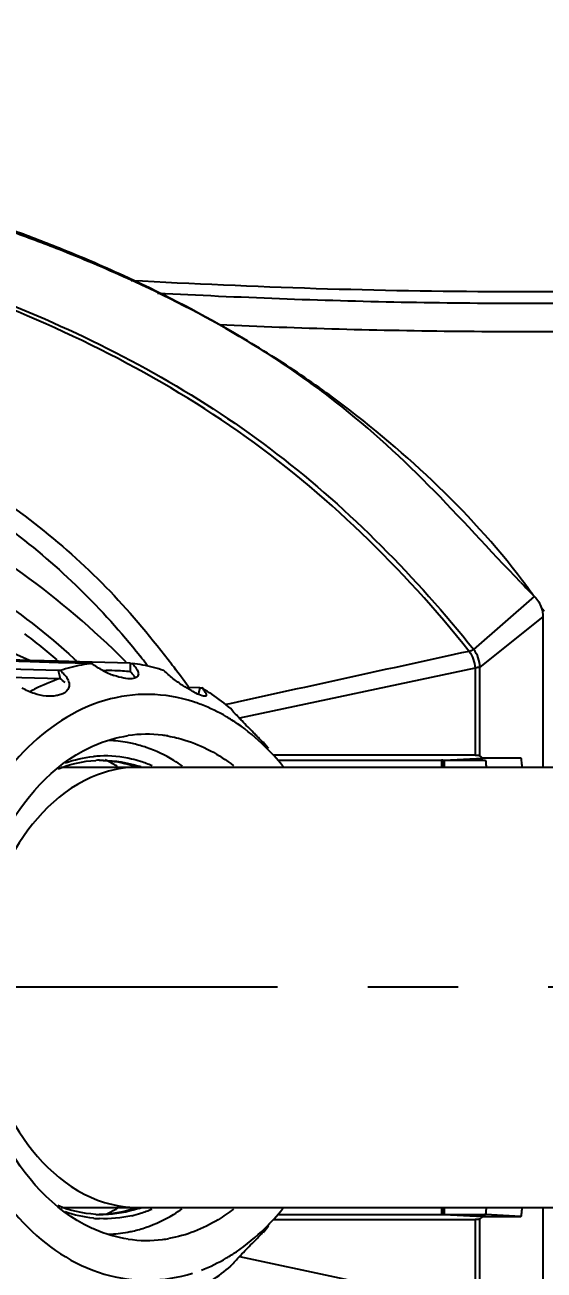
# Model space of a CAD drawing. Header units: millimetres. Extents: x 4086 to 8300, y 123 to 1549.
# Drawn here: x 6796.59 to 6814.85, y 727.1 to 770.94 of the extents above; entities that cross this region are included whole.
import ezdxf
from ezdxf import colors
from ezdxf.entities.mleader import LeaderData, LeaderLine
from ezdxf.math import Vec2, Vec3

# ---------------------------------------------------------------- set-up
doc = ezdxf.new("R2010")
doc.units = ezdxf.units.MM
doc.linetypes.add('CENTER2', pattern=[28.575, 19.05, -3.175, 3.175, -3.175])
for name, color, linetype in [('00_COMPONENTS', 7, 'Continuous'), ('03_ALL_AXES', 7, 'Continuous'), ('51__DRAFT_DIMS', 7, 'Continuous'), ('多重引线', 7, 'Continuous')]:
    doc.layers.add(name, color=color, linetype=linetype)
doc.styles.add('思源黑', font='SourceHanSansCN-Normal.ttf')
doc.dimstyles.new('尺寸标注_细节_1_2比例', dxfattribs={"dimtxt": 7, "dimasz": 6, "dimexe": 2, "dimexo": 1.5, "dimgap": 1, "dimtad": 1, "dimlfac": 2, "dimdsep": 46, "dimtxsty": '思源黑', "dimcen": 0.09, "dimadec": 0, "dimazin": 0, "dimtp": 0.01, "dimtm": 0.01, "dimtfac": 1, "dimtofl": 0, "dimtmove": 0, "dimatfit": 3, "dimfxl": 1, "dimtolj": 1, "dimarcsym": 0})

# ---------------------------------------------------------------- blocks, each defined once
blk = doc.blocks.new('*D1646')
at = {"layer": '51__DRAFT_DIMS', "color": 0, "linetype": 'Continuous', "lineweight": -2}
for p, q in [((6785.846, 771.111), (6785.846, 790.232)), ((6948.346, 776.508), (6948.346, 790.232)), ((6791.846, 788.232), (6942.346, 788.232))]:
    blk.add_line(p, q, dxfattribs=at)
at = {"layer": '51__DRAFT_DIMS', "color": 0}
for points in [[(6791.846, 789.232), (6791.846, 787.232), (6785.846, 788.232)], [(6942.346, 787.232), (6942.346, 789.232), (6948.346, 788.232)]]:
    blk.add_solid(points, dxfattribs=at)
at = {"layer": 'Defpoints', "color": 0}
for p in [(6948.346, 788.232), (6948.346, 775.008), (6785.846, 769.611)]:
    blk.add_point(p, dxfattribs=at)
at = {"layer": '51__DRAFT_DIMS', "color": 0, "insert": (6867.001, 796.358), "char_height": 7, "attachment_point": 2, "style": '思源黑'}
blk.add_mtext('\\A1;\\A1;a', dxfattribs=at)

msp = doc.modelspace()

# ---------------------------------------------------------------- linework, layer by layer
at = {"layer": '00_COMPONENTS', "color": 7, "linetype": 'Continuous'}
for p, q in [((6812.3711, 748.9529), (6814.5152, 750.8118)), ((6814.807, 750.105), (6812.5916, 748.3276)), ((6814.807, 750.105), (6814.807, 744.8061)), ((6796.7477, 748.5686), (6796.0931, 748.8553)), ((6795.5567, 748.5615), (6796.7792, 748.5258)), ((6796.7792, 748.5258), (6797.7678, 748.4968)), ((6796.7804, 748.5257), (6796.7804, 748.5671)), ((6797.769, 748.5382), (6796.7804, 748.5671)), ((6797.7678, 748.4968), (6797.8393, 748.4948)), ((6798.874, 748.5059), (6797.769, 748.5382)), ((6797.8393, 748.4948), (6798.8728, 748.4645)), ((6798.3643, 748.5891), (6798.3963, 748.5596)), ((6798.9528, 748.5036), (6798.874, 748.5059)), ((6800.287, 748.4645), (6798.9528, 748.5036)), ((6800.1536, 748.5028), (6800.1154, 748.5413)), ((6800.287, 748.4645), (6800.287, 748.1633)), ((6800.6284, 748.7361), (6800.6568, 748.7005)), ((6812.5916, 745.2105), (6812.5916, 748.3276)), ((6794.2964, 748.0263), (6797.8254, 747.9287)), ((6797.7596, 748.2152), (6795.5484, 748.2763)), ((6797.7596, 748.2152), (6797.8254, 747.9287)), ((6812.42, 748.299), (6804.1315, 746.5341)), ((6812.42, 748.299), (6812.42, 745.2324)), ((6802.7452, 747.5971), (6802.2573, 747.6108)), ((6802.7452, 747.5971), (6802.6995, 747.3979)), ((6803.7916, 747.0395), (6803.6556, 747.0095)), ((6804.9645, 745.6998), (6804.9819, 745.6786)), ((6804.9819, 745.6786), (6805.0084, 745.6462)), ((6805.0084, 745.6462), (6805.0226, 745.6288)), ((6805.1582, 745.4631), (6805.0755, 745.5641)), ((6797.8627, 744.8061), (7004.8463, 744.8061)), ((6799.2006, 745.0523), (6799.3496, 745.0532)), ((6812.4218, 745.2324), (6805.3467, 745.2324)), ((6805.4899, 745.0573), (6811.2358, 745.0573)), ((6811.2358, 745.0573), (6811.2358, 744.8061)), ((6811.2884, 745.0561), (6812.7822, 745.0562)), ((6811.2884, 744.8061), (6811.2884, 745.0561)), ((6811.3292, 745.0561), (6812.6928, 745.1217)), ((6811.3292, 744.8061), (6811.3292, 745.0561)), ((6811.3429, 744.8061), (6811.3429, 745.0562)), ((6812.6928, 745.1217), (6812.5912, 745.2108)), ((6814.0322, 745.1217), (6812.6928, 745.1217)), ((6797.8609, 729.3061), (7004.8463, 729.3061)), ((6799.3496, 729.059), (6799.2006, 729.0599)), ((6805.4899, 729.0548), (6811.2358, 729.0548)), ((6811.2358, 729.3061), (6811.2358, 729.0548)), ((6811.2884, 729.0561), (6811.2884, 729.3061)), ((6811.2884, 729.0561), (6812.7822, 729.056)), ((6811.3292, 729.0561), (6811.3292, 729.3061)), ((6811.3292, 729.0561), (6812.6928, 728.9905)), ((6811.3429, 729.056), (6811.3429, 729.3061)), ((6814.0322, 728.9905), (6812.7822, 729.056)), ((6814.807, 729.3061), (6814.807, 724.0072)), ((6805.1582, 728.6491), (6805.0755, 728.548)), ((6805.3467, 728.8797), (6812.4218, 728.8797)), ((6812.42, 728.8797), (6812.42, 725.8132)), ((6812.5912, 728.9013), (6812.6928, 728.9905)), ((6812.5916, 725.7846), (6812.5916, 728.9017)), ((6812.6928, 728.9905), (6814.0322, 728.9905)), ((6804.9819, 728.4335), (6804.9645, 728.4123)), ((6805.0084, 728.4659), (6804.9819, 728.4335)), ((6805.0226, 728.4834), (6805.0084, 728.4659)), ((6804.1315, 727.578), (6812.42, 725.8132))]:
    msp.add_line(p, q, dxfattribs=at)
for centre, radius, start, end in [((6777.1274, 710.5371), 56.4142, 68.5116, 70.36001), ((6777.5201, 712.6363), 54.3678, 68.08563, 70.00558), ((6779.3632, 716.1728), 50.3513, 65.55043, 68.5298), ((6779.0099, 716.3159), 50.398, 65.11707, 68.09577), ((6781.2316, 721.0227), 45.1934, 59.54979, 65.1614), ((6786.9039, 730.7904), 33.888, 57.20544, 59.4479), ((6783.3597, 724.7297), 40.9192, 57.63073, 59.48813), ((6788.9219, 733.9231), 30.1616, 52.50907, 57.2048), ((6784.8018, 726.9809), 38.2458, 53.94474, 57.64976), ((6847.188, 783.3735), 46.1275, 224.02553, 224.89868), ((6797.1489, 738.658), 21.1791, 34.98343, 36.88068), ((6798.6668, 739.7079), 19.3334, 33.18907, 33.63757), ((6781.8834, 730.0869), 24.3545, 51.1512, 52.85008), ((6782.5604, 730.9273), 23.2753, 49.33312, 51.15135), ((7643.7271, -3063.3948), 3901.9099, 102.3043659, 102.4309386), ((6799.7029, 742.4953), 6.0152, 100.80321, 108.13128), ((6782.9984, 731.9053), 22.6818, 47.35473, 47.52164), ((6799.6658, 742.674), 5.8327, 97.0335, 100.77441), ((6799.0284, 753.8537), 5.3914, 268.34635, 269.18399), ((6800.4748, 754.8185), 6.3568, 268.30739, 268.94626), ((6799.6437, 742.674), 5.8327, 79.22559, 82.9665), ((6775.0745, 728.4057), 32.6546, 37.85512, 38.42546), ((6799.6066, 742.4953), 6.0152, 71.86872, 79.19679), ((6773.7498, 727.3738), 34.3339, 37.68143, 37.85825), ((6772.6187, 726.2812), 36.5988, 37.03537, 37.2457), ((6771.2467, 725.253), 38.3134, 35.75604, 37.02704), ((6799.7661, 741.9712), 6.2623, 107.96046, 116.93485), ((6797.7129, 746.4567), 1.7591, 86.14956, 88.47867), ((6800.6256, 750.5936), 2.7132, 241.49404, 250.53386), ((6799.5895, 742.6286), 5.5793, 88.33089, 92.50836), ((6799.5879, 742.5997), 5.6082, 82.74015, 88.323), ((6799.9226, 741.6487), 6.6208, 116.87766, 118.53639), ((6799.1645, 741.5094), 7.0989, 58.6642, 59.04539), ((6799.0782, 741.37), 7.2628, 55.79781, 58.65465), ((6800.8011, 741.8346), 5.546, 71.33711, 71.9173), ((6800.7744, 741.757), 5.628, 68.96869, 71.33258), ((6798.7875, 740.9524), 7.7716, 49.57699, 55.75556), ((6800.3849, 740.9757), 6.5026, 55.53833, 59.60088), ((6799.3997, 741.3449), 4.4028, 79.49178, 88.10954), ((6800.8819, 741.466), 4.5012, 82.97616, 98.46468), ((6800.8773, 741.4554), 4.5122, 80.53765, 82.93406), ((6764.7659, 706.795), 55.9281, 44.36463, 44.53727), ((6782.8637, 724.4976), 30.6118, 44.08423, 44.36224), ((6789.0764, 730.517), 21.9613, 43.75326, 44.08031), ((6804.9143, 746.3064), 0.6086, 272.57237, 274.73463), ((6799.3863, 741.2699), 4.479, 76.59318, 79.49793), ((6799.3536, 741.1403), 4.6127, 70.97436, 76.57239), ((6799.2142, 739.6049), 8.3097, 39.21095, 45.55404), ((6799.403, 741.1268), 4.0766, 92.40862, 95.70545), ((6799.2969, 741.1553), 3.8982, 91.41527, 93.15408), ((6799.1745, 741.1338), 3.9167, 87.48604, 89.26739), ((6799.3999, 741.0627), 4.1405, 76.86334, 92.32891), ((6797.3502, 740.5925), 4.9194, 61.62897, 65.27463), ((6797.2708, 740.4444), 5.0874, 59.54985, 61.63468), ((6799.3653, 740.9158), 4.2915, 72.50826, 76.85847), ((6799.1162, 740.8402), 4.217, 70.97149, 73.02452), ((6799.2329, 740.7466), 4.3148, 70.58839, 71.68586), ((6799.3068, 740.7339), 4.4825, 66.95902, 72.49459), ((6798.8175, 739.2702), 8.8286, 38.87082, 39.26645), ((6799.2969, 732.9568), 3.8981, 266.84593, 268.58473), ((6799.1753, 732.9637), 3.902, 270.00165, 272.49304), ((6799.1727, 733.1273), 4.0656, 270.06533, 283.13683), ((6797.3474, 733.5243), 4.9248, 295.6074, 297.87019), ((6797.2789, 733.6531), 5.0707, 297.87337, 300.36698), ((6799.1374, 733.2778), 4.2202, 283.13885, 288.00829), ((6799.365, 733.1973), 4.2925, 283.22372, 287.49631), ((6799.1088, 733.2948), 4.2409, 288.08857, 289.33499), ((6799.1013, 733.3917), 4.3396, 287.99579, 289.78557), ((6799.2319, 733.3684), 4.3178, 288.46799, 289.41138), ((6799.3069, 733.3781), 4.4824, 287.51028, 293.03468), ((6799.2143, 734.507), 8.3094, 314.45472, 320.78974), ((6798.815, 734.8439), 8.8318, 320.7338, 321.12932), ((6799.403, 732.9854), 4.0767, 264.36503, 267.25566), ((6799.356, 732.964), 4.6045, 282.91156, 288.94712), ((6799.3999, 732.7662), 4.4018, 271.73606, 280.53989), ((6799.3877, 732.8346), 4.4712, 280.53293, 282.88635), ((6800.8819, 732.646), 4.501, 261.53533, 277.03461), ((6800.8766, 732.6626), 4.5181, 277.07598, 279.9418), ((6800.3942, 733.1212), 6.4847, 300.42354, 304.081), ((6798.7875, 733.1597), 7.7716, 304.24444, 310.42301)]:
    msp.add_arc(centre, radius, start, end, dxfattribs=at)
msp.add_ellipse((6809.845, 744.8457), major_axis=(1.5, 0.1968), ratio=0.0519626, start_param=0.2687118, end_param=0.3771561, dxfattribs=at)
for points, knots in [([(6739.3338, 767.6343), (6745.8139, 767.7021), (6755.5481, 767.6), (6768.5057, 766.8287), (6778.2103, 765.8274), (6787.8069, 764.0065), (6795.5782, 761.4989), (6801.4348, 758.6295), (6806.8802, 755.0298), (6810.3378, 751.4912), (6812.3711, 748.9529)], [0, 0, 0, 0, 0.2493436, 0.3742985, 0.4993751, 0.6244621, 0.7495694, 0.8121293, 0.8748666, 1, 1, 1, 1]), ([(6938.3463, 767.0758), (6926.9244, 766.4656), (6909.8121, 765.2044), (6886.9799, 763.7808), (6869.8446, 762.9055), (6852.703, 762.1715), (6835.5582, 761.5186), (6821.2651, 761.1409), (6809.8253, 761.109), (6804.1098, 761.3439), (6801.2539, 761.4851)], [0, 0, 0, 0, 0.2500026, 0.3750039, 0.500005, 0.6250059, 0.7500068, 0.875005, 0.9375029, 1, 1, 1, 1]), ([(6938.3463, 766.1153), (6927.1055, 765.5122), (6904.6513, 763.8513), (6876.5546, 762.226), (6854.0615, 761.2532), (6837.189, 760.5922), (6823.123, 760.197), (6811.8656, 760.0929), (6806.238, 760.2528), (6803.4266, 760.3753)], [0, 0, 0, 0, 0.2500025, 0.5000023, 0.6250035, 0.7500048, 0.8750039, 0.9375031, 1, 1, 1, 1]), ([(6904.3584, 765.3447), (6895.6999, 764.7691), (6878.3756, 763.7195), (6856.7021, 762.7635), (6839.36, 762.0839), (6826.3499, 761.6809), (6815.5032, 761.4815), (6806.8255, 761.6207), (6802.4912, 761.8248), (6800.3245, 761.9332)], [0, 0, 0, 0, 0.2500002, 0.500001, 0.6250032, 0.7500045, 0.8750033, 0.9374993, 1, 1, 1, 1]), ([(6812.2113, 748.8857), (6809.8814, 751.8129), (6804.4297, 757.1505), (6797.5759, 760.4467), (6794.0508, 761.7383)], [0, 0, 0, 0, 0.4991346, 1, 1, 1, 1]), ([(6778.7697, 760.8303), (6780.9539, 760.4421), (6785.2935, 759.4493), (6790.504, 757.43), (6794.383, 755.2254), (6797.1426, 753.3112), (6799.6439, 751.0547), (6801.0751, 749.3239), (6801.7531, 748.4321)], [0, 0, 0, 0, 0.2488719, 0.4982306, 0.6234061, 0.7487563, 0.8743216, 1, 1, 1, 1]), ([(6778.6179, 760.1911), (6780.6982, 759.8198), (6784.8327, 758.8939), (6789.7884, 756.9865), (6793.5039, 754.9616), (6796.1441, 753.199), (6798.5617, 751.1405), (6799.9716, 749.5615), (6800.6284, 748.7361)], [0, 0, 0, 0, 0.2500794, 0.5001546, 0.6252787, 0.7502881, 0.8751806, 1, 1, 1, 1]), ([(6814.021, 751.3159), (6812.9315, 752.4424), (6810.8504, 754.7855), (6808.5217, 756.901), (6807.2793, 757.8548)], [0, 0, 0, 0, 0.5001355, 1, 1, 1, 1]), ([(6814.0898, 751.3687), (6813.1428, 752.6314), (6810.9973, 754.9543), (6808.5785, 756.9776), (6807.3119, 757.9007)], [0, 0, 0, 0, 0.50175, 1, 1, 1, 1]), ([(6769.243, 757.2776), (6770.5402, 757.2773), (6773.1346, 757.29), (6778.3114, 756.9783), (6784.7096, 755.8545), (6792.0278, 753.2157), (6796.4195, 750.37), (6798.3157, 748.6338)], [0, 0, 0, 0, 0.1255407, 0.2509847, 0.5015331, 0.7511987, 1, 1, 1, 1]), ([(6812.3711, 748.9529), (6812.3653, 748.9478), (6812.3158, 748.917), (6812.2604, 748.8962), (6812.2113, 748.8857)], [0, 0, 0, 0, 0.1341516, 1, 1, 1, 1]), ([(6796.0723, 748.6035), (6796.1373, 748.5997), (6796.3733, 748.5858), (6796.6093, 748.5721), (6796.7804, 748.5671)], [0, 0, 0, 0, 0.2756674, 1, 1, 1, 1]), ([(6812.5916, 748.3276), (6812.5765, 748.3155), (6812.512, 748.3202), (6812.4578, 748.307), (6812.4201, 748.299)], [0, 0, 0, 0, 0.3337074, 1, 1, 1, 1]), ([(6797.831, 748.2118), (6797.8701, 748.1792), (6797.9998, 748.0601), (6798.1128, 747.9075), (6798.1411, 747.7841)], [0, 0, 0, 0, 0.2869097, 1, 1, 1, 1]), ([(6800.5799, 748.0901), (6800.5799, 748.0477), (6800.5213, 747.9423), (6800.4087, 747.9283), (6800.3482, 747.9235)], [0, 0, 0, 0, 0.4111306, 1, 1, 1, 1]), ([(6800.4846, 747.955), (6800.4763, 747.9663), (6800.4589, 747.9893), (6800.4406, 748.0116), (6800.4311, 748.0228)], [0, 0, 0, 0, 0.4878685, 1, 1, 1, 1]), ([(6798.1411, 747.7841), (6798.1598, 747.7029), (6798.1267, 747.494), (6797.9448, 747.3971), (6797.8486, 747.3636)], [0, 0, 0, 0, 0.4499266, 1, 1, 1, 1]), ([(6802.9679, 747.3363), (6802.9571, 747.2895), (6802.683, 747.356), (6802.5758, 747.4279), (6802.4582, 747.4926)], [0, 0, 0, 0, 0.263656, 1, 1, 1, 1]), ([(6802.7452, 747.5971), (6802.7573, 747.5968), (6802.7809, 747.5965), (6802.8045, 747.5969), (6802.8159, 747.5973)], [0, 0, 0, 0, 0.513664, 1, 1, 1, 1]), ([(6802.929, 747.4469), (6802.9342, 747.4384), (6802.9437, 747.4223), (6802.952, 747.4056), (6802.9556, 747.3976)], [0, 0, 0, 0, 0.5322888, 1, 1, 1, 1]), ([(6802.5225, 747.1066), (6802.022, 747.2701), (6800.9672, 747.4527), (6798.7809, 747.1493), (6796.215, 745.4087), (6794.2345, 741.9939), (6793.6835, 739.2574), (6793.6079, 737.8192)], [0, 0, 0, 0, 0.1071261, 0.2139927, 0.4423784, 0.706969, 1, 1, 1, 1]), ([(6802.9556, 747.3976), (6802.9605, 747.3865), (6802.968, 747.3668), (6802.9699, 747.345), (6802.9679, 747.3363)], [0, 0, 0, 0, 0.5766921, 1, 1, 1, 1]), ([(6804.2246, 746.4366), (6804.1859, 746.4767), (6804.0506, 746.6181), (6803.9176, 746.7621), (6803.8268, 746.8688)], [0, 0, 0, 0, 0.2844615, 1, 1, 1, 1]), ([(6798.6355, 745.3821), (6798.7614, 745.45), (6799.2637, 745.6955), (6799.8081, 745.8567), (6800.2194, 745.9181)], [0, 0, 0, 0, 0.2560567, 1, 1, 1, 1]), ([(6801.6191, 745.9062), (6801.8219, 745.8724), (6802.6495, 745.6764), (6803.4163, 745.2556), (6803.9235, 744.8603)], [0, 0, 0, 0, 0.2422756, 1, 1, 1, 1]), ([(6805.0748, 745.5635), (6805.0676, 745.5493), (6805.0117, 745.6605), (6804.9737, 745.6689), (6804.9397, 745.7044)], [0, 0, 0, 0, 0.2437826, 1, 1, 1, 1]), ([(6794.5803, 737.0561), (6794.5803, 738.7813), (6795.1932, 742.0122), (6797.3446, 744.6856), (6798.6355, 745.3821)], [0, 0, 0, 0, 0.5404922, 1, 1, 1, 1]), ([(6802.1294, 744.846), (6802.029, 744.9163), (6801.629, 745.1776), (6801.1932, 745.3853), (6800.8573, 745.501)], [0, 0, 0, 0, 0.2564625, 1, 1, 1, 1]), ([(6805.0226, 745.6288), (6805.0318, 745.6176), (6805.0468, 745.5992), (6805.0619, 745.5807), (6805.0677, 745.5733)], [0, 0, 0, 0, 0.6062888, 1, 1, 1, 1]), ([(6805.0677, 745.5733), (6805.0695, 745.571), (6805.0707, 745.5678), (6805.0752, 745.5644), (6805.0748, 745.5635)], [0, 0, 0, 0, 0.7352831, 1, 1, 1, 1]), ([(6812.4218, 745.2324), (6812.4435, 745.2324), (6812.4988, 745.228), (6812.563, 745.2322), (6812.5912, 745.2108)], [0, 0, 0, 0, 0.3800729, 1, 1, 1, 1]), ([(6812.8249, 744.8129), (6812.82, 744.8729), (6812.8012, 744.9315), (6812.8047, 745.0546), (6812.7822, 745.0562)], [0, 0, 0, 0, 0.7276617, 1, 1, 1, 1]), ([(6814.0807, 744.8166), (6814.0753, 744.8917), (6814.051, 744.9642), (6814.0602, 745.1198), (6814.0322, 745.1217)], [0, 0, 0, 0, 0.7286495, 1, 1, 1, 1]), ([(6799.3898, 744.6259), (6798.0665, 744.221), (6795.6582, 741.8412), (6795.0186, 738.7261), (6795.0186, 737.0561)], [0, 0, 0, 0, 0.4531396, 1, 1, 1, 1]), ([(6798.6734, 728.7098), (6797.3725, 729.3983), (6795.1979, 732.0771), (6794.5803, 735.3223), (6794.5803, 737.0561)], [0, 0, 0, 0, 0.4591429, 1, 1, 1, 1]), ([(6795.0186, 737.0561), (6795.0186, 735.386), (6795.6582, 732.2709), (6798.0665, 729.8912), (6799.3898, 729.4863)], [0, 0, 0, 0, 0.5468604, 1, 1, 1, 1]), ([(6793.6079, 736.2929), (6793.6833, 734.8588), (6794.2295, 732.1281), (6796.2089, 728.7238), (6799.1799, 726.6604), (6801.4992, 726.6789), (6802.4867, 726.994)], [0, 0, 0, 0, 0.2936559, 0.5589468, 0.788037, 1, 1, 1, 1]), ([(6800.8511, 728.609), (6801.1876, 728.7244), (6801.6241, 728.9318), (6802.0249, 729.1931), (6802.1255, 729.2634)], [0, 0, 0, 0, 0.7435334, 1, 1, 1, 1]), ([(6803.9221, 729.2508), (6803.75, 729.1168), (6803.0651, 728.6385), (6802.2645, 728.3189), (6801.6566, 728.2124)], [0, 0, 0, 0, 0.2610859, 1, 1, 1, 1]), ([(6811.2358, 729.0548), (6811.2454, 729.0548), (6811.2614, 729.0551), (6811.2777, 729.0552), (6811.2841, 729.0567)], [0, 0, 0, 0, 0.5959838, 1, 1, 1, 1]), ([(6812.7822, 729.056), (6812.8047, 729.0575), (6812.8012, 729.1807), (6812.82, 729.2393), (6812.8249, 729.2993)], [0, 0, 0, 0, 0.2723353, 1, 1, 1, 1]), ([(6814.0322, 728.9905), (6814.0602, 728.9924), (6814.051, 729.148), (6814.0753, 729.2204), (6814.0807, 729.2956)], [0, 0, 0, 0, 0.2713621, 1, 1, 1, 1]), ([(6800.2194, 728.1941), (6799.8185, 728.254), (6799.2877, 728.409), (6798.7965, 728.6447), (6798.6734, 728.7098)], [0, 0, 0, 0, 0.7441669, 1, 1, 1, 1]), ([(6812.5912, 728.9013), (6812.5855, 728.8963), (6812.5269, 728.8832), (6812.4713, 728.8797), (6812.4218, 728.8797)], [0, 0, 0, 0, 0.1334813, 1, 1, 1, 1]), ([(6804.6309, 728.0905), (6804.6903, 728.1509), (6804.8417, 728.2994), (6804.9774, 728.4641), (6805.0735, 728.5479)], [0, 0, 0, 0, 0.3992117, 1, 1, 1, 1]), ([(6805.0748, 728.5487), (6805.0781, 728.5421), (6805.0429, 728.5214), (6805.0356, 728.4993), (6805.0226, 728.4834)], [0, 0, 0, 0, 0.2630048, 1, 1, 1, 1]), ([(6803.8268, 727.2433), (6803.8537, 727.2749), (6803.9824, 727.422), (6804.1169, 727.564), (6804.2238, 727.6748)], [0, 0, 0, 0, 0.212009, 1, 1, 1, 1])]:
    msp.add_open_spline(points, degree=3, knots=knots, dxfattribs=at)
for points in [[(6804.1299, 759.9736), (6802.8606, 760.7235), (6801.5449, 761.3979), (6800.2032, 762.0088)], [(6800.1154, 748.5413), (6797.8864, 750.7838), (6795.2597, 752.6662), (6792.4723, 754.1587)], [(6814.5131, 750.8139), (6814.6232, 750.7023), (6814.708, 750.5606), (6814.7566, 750.4115)], [(6814.7566, 750.4115), (6814.7887, 750.3131), (6814.8063, 750.2085), (6814.807, 750.105)], [(6812.2113, 748.8857), (6812.3347, 748.7188), (6812.4104, 748.5063), (6812.42, 748.299)], [(6812.5916, 748.3276), (6812.5903, 748.5486), (6812.5083, 748.7796), (6812.3711, 748.9529)], [(6799.3308, 748.2094), (6799.1971, 748.2819), (6799.0687, 748.3659), (6798.9516, 748.4628)], [(6800.3579, 748.4628), (6800.3997, 748.4199), (6800.4397, 748.3749), (6800.4756, 748.3269)], [(6800.4756, 748.3269), (6800.5031, 748.2901), (6800.5285, 748.2512), (6800.5482, 748.2097)], [(6798.0011, 747.7868), (6797.9459, 747.8411), (6797.886, 747.8908), (6797.8235, 747.9367)], [(6800.0702, 747.9421), (6799.9516, 747.9628), (6799.8349, 747.9955), (6799.7214, 748.0356)], [(6800.3482, 747.9235), (6800.2556, 747.9161), (6800.1617, 747.926), (6800.0702, 747.9421)], [(6800.4311, 748.0228), (6800.3863, 748.0754), (6800.3376, 748.1247), (6800.287, 748.1717)], [(6800.5482, 748.2097), (6800.5659, 748.1724), (6800.5799, 748.1313), (6800.5799, 748.0901)], [(6801.7976, 747.9296), (6801.686, 748.0173), (6801.578, 748.1105), (6801.4785, 748.2118)], [(6802.1413, 747.6836), (6802.0234, 747.7607), (6801.9084, 747.8425), (6801.7976, 747.9296)], [(6796.9235, 747.3975), (6796.773, 747.4458), (6796.627, 747.5127), (6796.4935, 747.5973)], [(6802.4582, 747.4926), (6802.3501, 747.552), (6802.2445, 747.6161), (6802.1413, 747.6836)], [(6802.8159, 747.5973), (6802.8565, 747.5494), (6802.896, 747.5002), (6802.929, 747.4469)], [(6797.3431, 747.3128), (6797.2009, 747.3244), (6797.0593, 747.3538), (6796.9235, 747.3975)], [(6797.7008, 747.3259), (6797.5833, 747.3054), (6797.462, 747.3031), (6797.3431, 747.3128)], [(6797.8486, 747.3636), (6797.8006, 747.3469), (6797.7509, 747.3347), (6797.7008, 747.3259)], [(6803.6753, 746.5844), (6803.3939, 746.7493), (6803.0986, 746.8931), (6802.7942, 747.0101)], [(6805.0329, 745.5373), (6804.7337, 745.8302), (6804.4097, 746.1003), (6804.0644, 746.3372)], [(6804.6311, 746.0215), (6804.4953, 746.1596), (6804.359, 746.2972), (6804.2246, 746.4366)], [(6797.7623, 744.7475), (6798.1804, 744.9173), (6798.6318, 745.0228), (6799.0824, 745.0476)], [(6798.0077, 744.9607), (6798.3266, 745.0732), (6798.661, 745.1496), (6798.9975, 745.1832)], [(6799.2275, 745.0502), (6799.6505, 745.0449), (6800.0771, 744.97), (6800.4783, 744.8359)], [(6799.3463, 745.0467), (6799.6846, 745.0318), (6800.0235, 744.9723), (6800.3474, 744.8735)], [(6799.3496, 745.0532), (6799.7685, 745.0479), (6800.191, 744.9745), (6800.5887, 744.8429)], [(6800.5824, 744.8059), (6800.1804, 744.8059), (6799.7742, 744.7435), (6799.3898, 744.6259)], [(6799.3898, 729.4863), (6799.7742, 729.3687), (6800.1804, 729.3062), (6800.5824, 729.3062)], [(6799.0824, 729.0646), (6798.6263, 729.0897), (6798.1692, 729.1975), (6797.7467, 729.3711)], [(6799.0026, 728.9285), (6798.6649, 728.9618), (6798.3293, 729.0381), (6798.0093, 729.1509)], [(6800.4256, 729.2634), (6800.0775, 729.1497), (6799.7109, 729.0813), (6799.3451, 729.0654)], [(6800.5996, 729.273), (6800.1987, 729.139), (6799.7723, 729.0643), (6799.3496, 729.059)], [(6800.3469, 729.0187), (6799.9757, 728.9315), (6799.5887, 728.8952), (6799.2078, 728.9134)], [(6804.028, 727.7502), (6804.3873, 727.9932), (6804.7239, 728.2723), (6805.0338, 728.5757)], [(6804.2238, 727.6748), (6804.3585, 727.8144), (6804.4949, 727.9522), (6804.6309, 728.0905)], [(6802.7958, 727.1027), (6803.1007, 727.22), (6803.3963, 727.364), (6803.678, 727.5294)]]:
    msp.add_open_spline(points, degree=3, dxfattribs=at)
at = {"layer": '03_ALL_AXES', "color": 7, "linetype": 'CENTER2'}
msp.add_line((6948.3463, 737.0597), (6617.5368, 737.0597), dxfattribs=at)

# ---------------------------------------------------------------- dimensions: what is measured, and where the dimension line sits
at = {"layer": '51__DRAFT_DIMS', "color": 7, "linetype": 'Continuous'}
dim = msp.add_linear_dim(base=(6948.3463, 788.232), p1=(6785.8463, 769.6112), p2=(6948.3463, 775.0077), text='\\A1;a', dimstyle='尺寸标注_细节_1_2比例', dxfattribs=at)
dim.commit()
dim.dimension.update_dxf_attribs({"geometry": '*D1646', "text_midpoint": (6867.0005, 788.232), "dimtype": 160})

# ---------------------------------------------------------------- leaders
at = {"layer": '多重引线'}
ml = msp.add_multileader_mtext('Standard', dxfattribs=at)
ml.set_content('{\\C7;network port}', style='思源黑')
ml.set_leader_properties()
ml.build(insert=Vec2(0, 0))
ml.multileader.update_dxf_attribs({"text_left_attachment_type": 5, "text_right_attachment_type": 5, "dogleg_length": 1, "arrow_head_size": 6})
ctx = ml.context
ctx.base_point, ctx.char_height, ctx.arrow_head_size, ctx.plane_origin = Vec3(6784.7157, 816.1776), 7, 6, Vec3(6742.1115, 751.8778)
ctx.left_attachment, ctx.right_attachment = 5, 5
notes = []
notes.append((ctx, [(0, (1, 1, 0), (6783.7157, 816.1776), (1, 0), 1, [(0, [(6741.6965, 739.1761)], 0, [])])]))
ctx.mtext.insert, ctx.mtext.flow_direction = Vec3(6786.7157, 826.0075), 5
ml = msp.add_multileader_mtext('Standard', dxfattribs=at)
ml.set_content('{\\C7;Holding brake button}', style='思源黑')
ml.set_leader_properties()
ml.build(insert=Vec2(0, 0))
ml.multileader.update_dxf_attribs({"text_left_attachment_type": 5, "text_right_attachment_type": 5, "dogleg_length": 1, "arrow_head_size": 6})
ctx = ml.context
ctx.base_point, ctx.char_height, ctx.arrow_head_size, ctx.plane_origin = Vec3(6785.523, 801.9915), 7, 6, Vec3(6766.6038, 760.7239)
ctx.left_attachment, ctx.right_attachment = 5, 5
notes.append((ctx, [(0, (1, 1, 0), (6784.523, 801.9915), (1, 0), 1, [(0, [(6773.0963, 748.0561)], 0, [])])]))
ctx.mtext.insert, ctx.mtext.flow_direction = Vec3(6787.523, 812.0035), 5
ml = msp.add_multileader_mtext('Standard', dxfattribs=at)
ml.set_content('{\\C7;indicator}', style='思源黑')
ml.set_leader_properties()
ml.build(insert=Vec2(0, 0))
ml.multileader.update_dxf_attribs({"text_left_attachment_type": 5, "text_right_attachment_type": 5, "dogleg_length": 1, "arrow_head_size": 6})
ctx = ml.context
ctx.base_point, ctx.char_height, ctx.arrow_head_size, ctx.plane_origin = Vec3(6795.0692, 687.6358), 7, 6, Vec3(6757.3056, 749.9645)
ctx.left_attachment, ctx.right_attachment = 5, 5
notes.append((ctx, [(0, (1, 1, 0), (6794.0692, 687.6358), (1, 0), 1, [(0, [(6761.1448, 737.0561)], 0, [])])]))
ctx.mtext.insert, ctx.mtext.flow_direction = Vec3(6797.0692, 695.3736), 5
for ctx, leaders in notes:
    for number, flags, end, landing, length, lines in leaders:
        leader = LeaderData()
        leader.index, (leader.has_last_leader_line, leader.has_dogleg_vector, leader.attachment_direction) = number, flags
        leader.last_leader_point, leader.dogleg_vector, leader.dogleg_length = Vec3(end), Vec3(landing), length
        for number, points, colour, breaks in lines:
            line = LeaderLine()
            line.index, line.vertices, line.color, line.breaks = number, Vec3.list(points), colors.encode_raw_color(colour), breaks
            leader.lines.append(line)
        ctx.leaders.append(leader)

doc.saveas('drawing.dxf')
